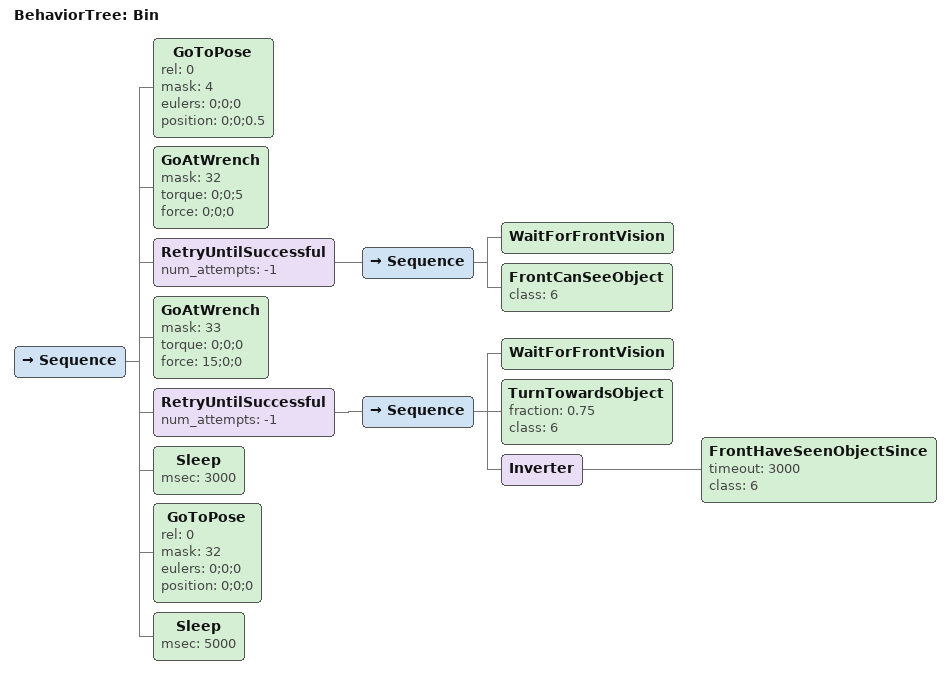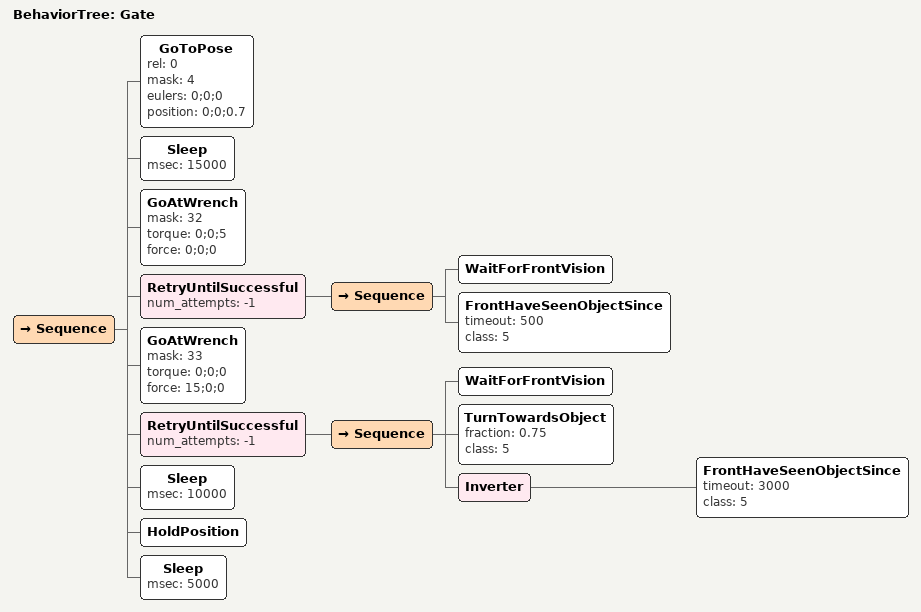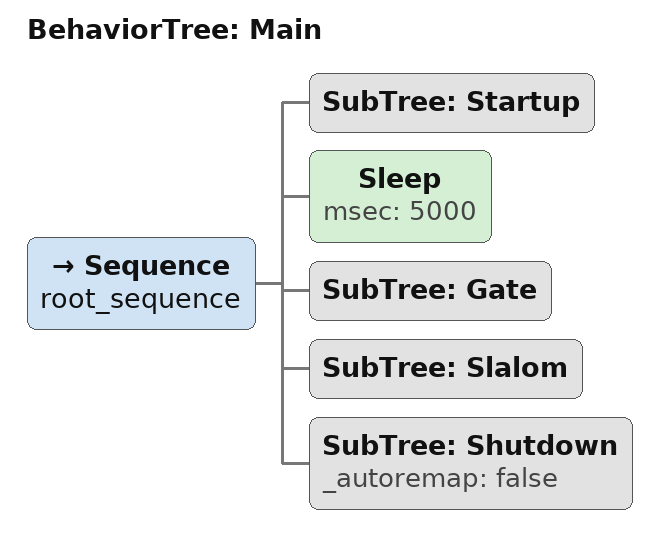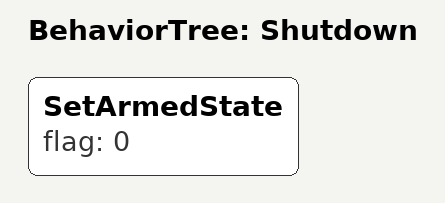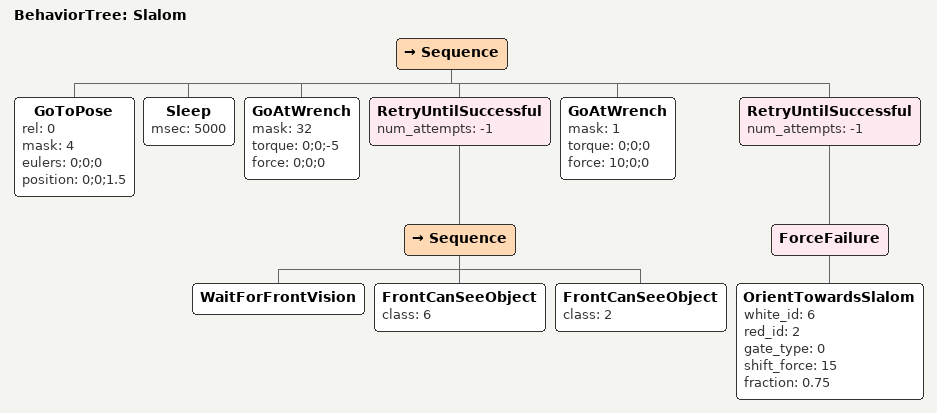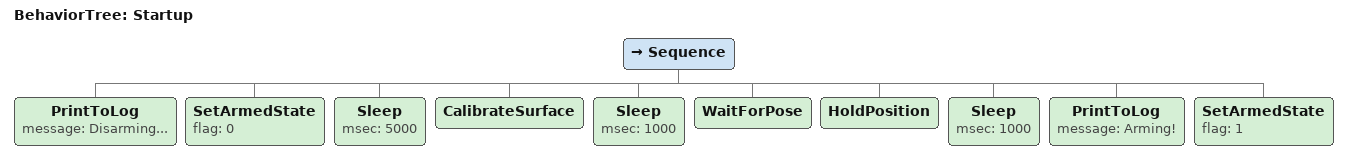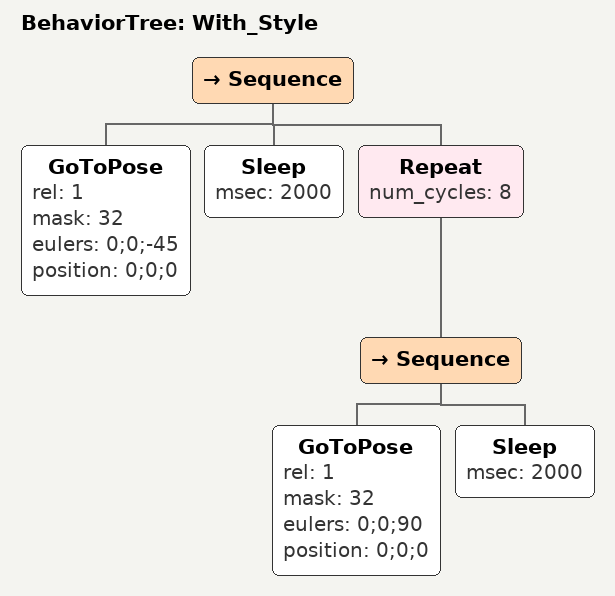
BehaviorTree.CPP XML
<?xml version="1.0" encoding="UTF-8"?>
<root BTCPP_format="4"
      main_tree_to_execute="Main">
  <BehaviorTree ID="Bin">
    <Sequence>
      <GoToPose rel="0"
                mask="4"
                eulers="0;0;0"
                position="0;0;0.5"/>
      <GoAtWrench mask="32"
                  torque="0;0;5"
                  force="0;0;0"/>
      <RetryUntilSuccessful num_attempts="-1">
        <Sequence>
          <WaitForFrontVision/>
          <FrontCanSeeObject class="6"/>
        </Sequence>
      </RetryUntilSuccessful>
      <GoAtWrench mask="33"
                  torque="0;0;0"
                  force="15;0;0"/>
      <RetryUntilSuccessful num_attempts="-1">
        <Sequence>
          <WaitForFrontVision/>
          <TurnTowardsObject fraction="0.75"
                             class="6"/>
          <Inverter>
            <FrontHaveSeenObjectSince timeout="3000"
                                 class="6"/>
          </Inverter>
        </Sequence>
      </RetryUntilSuccessful>
      <Sleep msec="3000"/>
      <GoToPose rel="0"
                mask="32"
                eulers="0;0;0"
                position="0;0;0"/>
      <Sleep msec="5000"/>
    </Sequence>
  </BehaviorTree>

  <BehaviorTree ID="Gate">
    <Sequence>
      <GoToPose rel="0"
                mask="4"
                eulers="0;0;0"
                position="0;0;0.7"/>
      <Sleep msec="15000"/>
      <GoAtWrench mask="32"
                  torque="0;0;5"
                  force="0;0;0"/>
      <RetryUntilSuccessful num_attempts="-1">
        <Sequence>
          <WaitForFrontVision/>
          <FrontHaveSeenObjectSince timeout="500"
                               class="5"/>
        </Sequence>
      </RetryUntilSuccessful>
      <GoAtWrench mask="33"
                  torque="0;0;0"
                  force="15;0;0"/>
      <RetryUntilSuccessful num_attempts="-1">
        <Sequence>
          <WaitForFrontVision/>
          <TurnTowardsObject fraction="0.75"
                             class="5"/>
          <Inverter>
            <FrontHaveSeenObjectSince timeout="3000"
                                 class="5"/>
          </Inverter>
        </Sequence>
      </RetryUntilSuccessful>
      <Sleep msec="10000"/>
      <HoldPosition/>
      <Sleep msec="5000"/>
    </Sequence>
  </BehaviorTree>

  <BehaviorTree ID="Main">
    <Sequence name="root_sequence">
      <SubTree ID="Startup"/>
      <Sleep msec="5000"/>
      <SubTree ID="Gate"/>
      <SubTree ID="Slalom"/>
      <SubTree ID="Shutdown"
               _autoremap="false"/>
    </Sequence>
  </BehaviorTree>

  <BehaviorTree ID="Shutdown">
    <SetArmedState flag="0"/>
  </BehaviorTree>

  <BehaviorTree ID="Slalom">
    <Sequence>
      <GoToPose rel="0"
                mask="4"
                eulers="0;0;0"
                position="0;0;1.5"/>
      <Sleep msec="5000"/>
      <GoAtWrench mask="32"
                  torque="0;0;-5"
                  force="0;0;0"/>
      <RetryUntilSuccessful num_attempts="-1">
        <Sequence>
          <WaitForFrontVision/>
          <FrontCanSeeObject class="6"/>
          <FrontCanSeeObject class="2" />
        </Sequence>
      </RetryUntilSuccessful>
      <GoAtWrench mask="1"
                  torque="0;0;0"
                  force="10;0;0"/>
      <RetryUntilSuccessful num_attempts="-1">
        <ForceFailure>
          <OrientTowardsSlalom white_id="6"
                               red_id="2"
                               gate_type="0"
                               shift_force="15"
                               fraction="0.75"/>
        </ForceFailure>
      </RetryUntilSuccessful>
    </Sequence>
  </BehaviorTree>

  <BehaviorTree ID="Startup">
    <Sequence>
      <PrintToLog message="Disarming..."/>
      <SetArmedState flag="0"/>
      <Sleep msec="5000"/>
      <CalibrateSurface/>
      <Sleep msec="1000"/>
      <WaitForPose/>
      <HoldPosition/>
      <Sleep msec="1000"/>
      <PrintToLog message="Arming!"/>
      <SetArmedState flag="1"/>
    </Sequence>
  </BehaviorTree>

  <BehaviorTree ID="With_Style">
    <Sequence>
      <GoToPose rel="1"
                mask="32"
                eulers="0;0;-45"
                position="0;0;0"/>
      <Sleep msec="2000"/>
      <Repeat num_cycles="8">
        <Sequence>
          <GoToPose rel="1"
                    mask="32"
                    eulers="0;0;90"
                    position="0;0;0"/>
          <Sleep msec="2000"/>
        </Sequence>
      </Repeat>
    </Sequence>
  </BehaviorTree>

</root>
